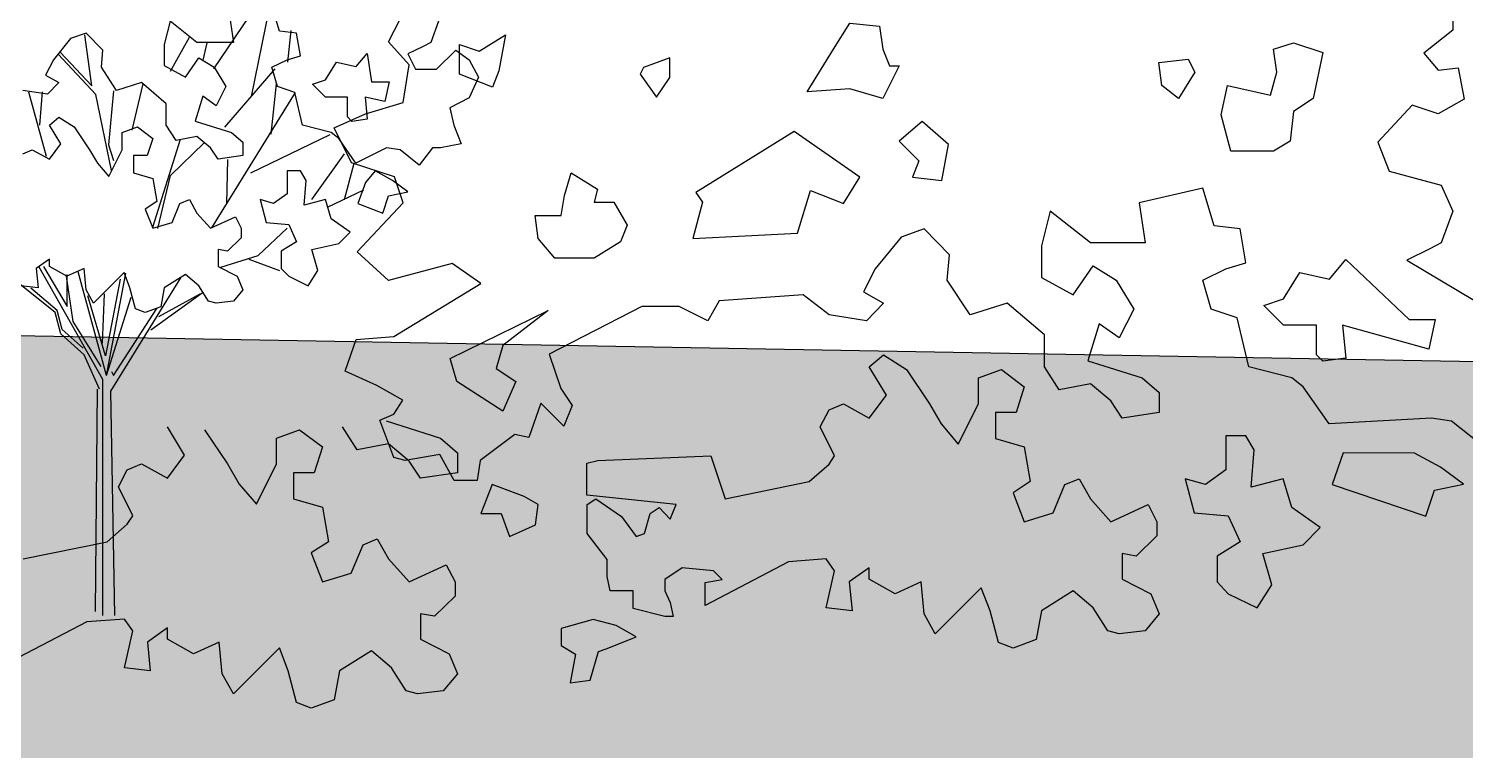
# Model space of a CAD drawing. Header units: inches. Extents: x 11.9 to 85.3, y 21.1 to 37.4.
# Drawn here: x 33.721 to 34.499, y 21.945 to 22.336 of the extents above; entities that cross this region are included whole.
import ezdxf

# ---------------------------------------------------------------- set-up
doc = ezdxf.new("R2010")
doc.units = ezdxf.units.IN
doc.header["$MEASUREMENT"] = 0
doc.layers.add('CAY', color=94, linetype='Continuous')
doc.layers.add('CAY-3', color=61, linetype='Continuous')

# ---------------------------------------------------------------- blocks, each defined once
blk = doc.blocks.new('A$C76451831')
at = {"layer": 'CAY'}
for p, q in [((2281, 794.5), (2332.5, 870.4)), ((2491.6, 827), (2512.8, 868.3)), ((2326.2, 761), (2347.8, 865.6)), ((2134, 774), (2125.3, 835.7)), ((2228.6, 791.9), (2251.7, 832.8)), ((2370.1, 802.5), (2374.1, 840.9)), ((2095.8, 814.5), (2134, 774)), ((2268, 805.1), (2272.9, 825.9)), ((2516.4, 799.3), (2491.6, 827)), ((2138.7, 763.4), (2093.5, 812.2)), ((2509.3, 753.8), (2516.4, 799.3)), ((2294.3, 724.1), (2354.9, 794.5)), ((2079.1, 689), (2057.9, 766.3)), ((2071.1, 726.8), (2074.5, 766.9)), ((2157.5, 671.8), (2138.7, 763.4)), ((2159.9, 768.1), (2154, 702.8)), ((2182.7, 720.5), (2195.7, 776.4)), ((2278.7, 602.9), (2379.6, 765.8)), ((2350.1, 715.8), (2356.4, 776.4)), ((2463.9, 740.3), (2509.3, 753.8)), ((2426.2, 723.2), (2463.9, 740.3)), ((2325.4, 669), (2421.3, 715.4)), ((2446.8, 681.3), (2426.2, 723.2)), ((2154, 702.8), (2159.9, 684)), ((2207.6, 603.7), (2240.9, 709.9)), ((2228.7, 665.9), (2269.2, 705.2)), ((2296.7, 631.7), (2297.9, 685.1)), ((2399.3, 636.8), (2438.6, 692.2)), ((2438.6, 636.8), (2450, 680.8)), ((2498.7, 664.2), (2446.8, 681.3)), ((2213.4, 601.8), (2228.7, 665.9)), ((2509.3, 632.9), (2498.7, 664.2)), ((2417.8, 627.7), (2461.8, 648.6)), ((2334.4, 569.5), (2369.4, 602.2)), ((2147.3, 419.7), (2069.9, 556)), ((2075.8, 556.2), (2104.1, 507.8)), ((2289.6, 555.4), (2334.4, 569.5)), ((2323, 565.2), (2360, 551.4)), ((2089.9, 500.7), (2041.2, 539.6)), ((2102.9, 544.4), (2111.2, 489.7)), ((2104.1, 507.8), (2104.1, 546.7)), ((2151.6, 424.8), (2117.3, 549.9)), ((2168.2, 540.8), (2150.5, 448.4)), ((2151.6, 424.8), (2175, 548.1)), ((2156.8, 405.9), (2241.3, 542.4)), ((2092.3, 503.1), (2060.4, 530.2)), ((2150.5, 448.4), (2129.2, 520.8)), ((2146.9, 463.7), (2149.3, 523.1)), ((2205.1, 479.9), (2266.8, 524.3)), ((2214.5, 496), (2264.5, 523.1)), ((2098.2, 480.3), (2092.3, 503.1)), ((2151.6, 424.8), (2181.2, 519.2)), ((2159.9, 424.8), (2212.2, 505.4)), ((2096.6, 475.1), (2089.9, 500.7)), ((2111.2, 489.7), (2144.6, 435.4)), ((2124.5, 449.6), (2096.6, 475.1)), ((2123.3, 457.8), (2098.2, 480.3)), ((2143, 408.3), (2124.5, 449.6)), ((2147.3, 135.4), (2147.3, 419.7)), ((2157.5, 429.5), (2159.9, 424.8)), ((2138.3, 140.1), (2140.6, 408.3)), ((2161.5, 135.4), (2156.8, 405.9))]:
    blk.add_line(p, q, dxfattribs=at)
for points in [[(2551.8, 851.9), (2542.4, 826.3), (2533.3, 821.6), (2514.8, 812.5), (2523.9, 794.1), (2549.4, 794.1), (2572.6, 816.9), (2588.7, 805.5), (2600.1, 784.6), (2588.7, 759.5), (2565.6, 747.7), (2570.3, 726.8), (2579.3, 704), (2554.2, 699.3), (2544.7, 699.3), (2528.6, 678.5), (2505.4, 696.9), (2489.3, 699.3), (2452.3, 680.8), (2431.5, 710.7), (2422.5, 717.8), (2387.9, 726.8), (2378.5, 766.1), (2357.6, 773.2), (2350.9, 796.4), (2369.4, 805.5), (2385.5, 810.2), (2380.8, 837.7), (2360, 840.1), (2350.9, 870.4)], [(2299.8, 858.6), (2304.6, 826.3), (2260.5, 826.3), (2228.3, 851.9), (2221.2, 824), (2221.2, 798.4), (2246.8, 784.6), (2262.9, 807.8), (2281.4, 796.4), (2295.5, 773.2), (2283.7, 750), (2267.6, 761.4), (2258.6, 731.5), (2302.2, 717.8), (2316, 706), (2316, 689.9), (2286.1, 685.5), (2277, 699.3), (2260.5, 713.1), (2235.4, 708.3), (2223.6, 726.8), (2223.6, 752.4), (2193.7, 777.9), (2163.8, 768.5), (2145.4, 796.4), (2147.3, 816.9), (2126.9, 837.7), (2108.4, 831), (2087.6, 805.5), (2078.1, 787), (2094.3, 777.9), (2080.5, 763.8), (2050.6, 768.5)], [(2050.6, 692.2), (2062, 696.9), (2082.9, 685.5), (2096.6, 704), (2082.9, 726.8), (2094.3, 736.3), (2112.7, 724.5), (2131.2, 696.9), (2140.6, 680.8), (2154.4, 664.7), (2170.5, 696.9), (2170.5, 717.8), (2189, 724.5), (2207.5, 710.7), (2200.8, 689.9), (2184.3, 689.9), (2184.3, 669), (2207.5, 662.3), (2212.2, 634.4), (2198.4, 625.4), (2207.5, 602.2), (2230.7, 609.2), (2240.1, 632), (2251.5, 636.8), (2260.5, 620.6), (2277, 602.2), (2306.9, 615.9), (2314, 602.2), (2314, 590.8), (2297.5, 574.6), (2286.1, 576.6), (2286.1, 556.2), (2309.3, 544.4), (2316, 528.2), (2304.6, 514.5), (2283.7, 512.1), (2274.7, 514.5), (2262.9, 533), (2246.8, 546.7), (2221.2, 530.6), (2216.9, 507.4), (2198.4, 500.7), (2186.6, 505), (2179.9, 530.6), (2172.9, 549.1), (2156.8, 533), (2135.9, 512.1), (2126.9, 528.2), (2124.5, 553.8), (2103.7, 544.4), (2082.9, 556.2), (2082.9, 565.2), (2066.7, 553.8), (2069.1, 530.6), (2048.3, 533)]]:
    blk.add_lwpolyline(points, dxfattribs=at)
for points in [[(2577.1, 788.1), (2577.1, 823.8), (2600.8, 815.8), (2632.5, 835.6), (2624.6, 792.1), (2616.7, 772.3)], [(2415.7, 781.4), (2428.9, 802.5), (2452.7, 797.2), (2465.9, 813), (2471.2, 778.7), (2492.3, 778.7), (2487, 755), (2463.2, 760.2), (2465.9, 733.8), (2447.4, 731.2), (2442.1, 736.5), (2442.1, 760.2), (2415.7, 760.2), (2399.9, 776.1)], [(2392.2, 660), (2385.5, 671.4), (2369.4, 671.4), (2369.4, 643.8), (2352.9, 632), (2336.8, 636.8), (2343.9, 609.2), (2371.4, 606.9), (2380.8, 586), (2362.3, 574.6), (2362.3, 553.8), (2371.4, 544.4), (2394.6, 533), (2406.4, 551.4), (2399.3, 576.6), (2431.5, 583.7), (2445.3, 597.4), (2422.5, 613.6), (2415.4, 636.8), (2389.8, 630.1)], [(2475.5, 671.4), (2463.7, 657.6), (2454.7, 632), (2484.6, 620.6), (2491.7, 641.5), (2514.8, 646.2), (2496.4, 660)]]:
    blk.add_lwpolyline(points, close=True, dxfattribs=at)
at = {"layer": 'CAY-3'}
for p, q in [((3774.4, 875.9), (3774.4, 841.1)), ((3774.4, 841.1), (3739.6, 813.4)), ((3739.6, 813.4), (3756.7, 792.8)), ((3756.7, 792.8), (3780.9, 795.7)), ((3780.9, 795.7), (3788, 758)), ((3725.5, 750.9), (3684.2, 706.1)), ((3756.7, 740.3), (3725.5, 750.9)), ((3788, 758), (3756.7, 740.3)), ((3684.2, 706.1), (3697.8, 671.3)), ((3697.8, 671.3), (3760.3, 654.2)), ((3473.1, 650.6), (3396.5, 632.9)), ((3486.7, 605.2), (3473.1, 650.6)), ((3760.3, 654.2), (3774.4, 622.9)), ((2453.9, 573.9), (2509.3, 632.9)), ((3396.5, 632.9), (3403.5, 584.6)), ((3289.2, 622.9), (3278.5, 581)), ((3337.5, 584.6), (3289.2, 622.9)), ((3774.4, 622.9), (3760.3, 584.6)), ((3109.3, 591.6), (3078.1, 553.3)), ((3137, 601.7), (3109.3, 591.6)), ((3167.7, 570.4), (3137, 601.7)), ((3517.9, 601.7), (3486.7, 605.2)), ((3525, 560.4), (3517.9, 601.7)), ((2491.6, 539.1), (2453.9, 573.9)), ((3278.5, 581), (3278.5, 542.7)), ((3403.5, 584.6), (3337.5, 584.6)), ((3746.7, 577.5), (3719, 563.9)), ((3760.3, 584.6), (3746.7, 577.5)), ((2568.3, 559.8), (2491.6, 539.1)), ((2603, 535.6), (2568.3, 559.8)), ((3164.8, 539.7), (3167.7, 570.4)), ((3316.9, 522), (3341, 556.8)), ((3341, 556.8), (3368.8, 539.7)), ((3500.8, 553.3), (3525, 560.4)), ((3719, 563.9), (3800.7, 515.2)), ((3078.1, 553.3), (3063.9, 525.6)), ((3192.5, 497.8), (3164.8, 539.7)), ((3278.5, 542.7), (3316.9, 522)), ((3368.8, 539.7), (3390, 504.9)), ((3473.1, 539.7), (3500.8, 553.3)), ((3483.1, 504.9), (3473.1, 539.7)), ((2498.1, 471.6), (2603, 535.6)), ((2991.4, 522), (2890.2, 514.9)), ((3022.7, 497.8), (2991.4, 522)), ((3063.9, 525.6), (3088.1, 512)), ((2797, 507.9), (2685, 450.4)), ((2841.8, 507.9), (2797, 507.9)), ((2876.6, 490.8), (2841.8, 507.9)), ((2890.2, 514.9), (2876.6, 490.8)), ((3088.1, 512), (3067.5, 490.8)), ((3237.3, 512), (3192.5, 497.8)), ((3282.1, 473.7), (3237.3, 512)), ((3390, 504.9), (3372.3, 470.1)), ((3514.4, 494.3), (3483.1, 504.9)), ((3067.5, 490.8), (3022.7, 497.8)), ((3348.1, 487.2), (3334.6, 442.4)), ((3372.3, 470.1), (3348.1, 487.2)), ((3528.5, 435.3), (3514.4, 494.3)), ((2439.1, 429.8), (2452.7, 468.1)), ((2452.7, 468.1), (2498.1, 471.6)), ((3282.1, 435.3), (3282.1, 473.7)), ((2685, 450.4), (2699.2, 409.1)), ((3071, 435.3), (3088.1, 449.5)), ((3091.6, 401.1), (3071, 435.3)), ((3088.1, 449.5), (3115.8, 431.8)), ((3299.8, 407.6), (3282.1, 435.3)), ((3334.6, 442.4), (3400, 421.8)), ((3580.4, 421.8), (3528.5, 435.3)), ((2477.5, 412.7), (2439.1, 429.8)), ((3115.8, 431.8), (3143.5, 390.5)), ((3202.5, 421.8), (3230.2, 431.8)), ((3202.5, 390.5), (3202.5, 421.8)), ((3230.2, 431.8), (3257.9, 411.1)), ((3400, 421.8), (3420.6, 404.1)), ((3594, 411.1), (3580.4, 421.8)), ((2508.7, 395), (2477.5, 412.7)), ((2699.2, 409.1), (2712.7, 388.5)), ((3071, 373.4), (3091.6, 401.1)), ((3257.9, 411.1), (3247.9, 379.9)), ((3337.5, 414.7), (3299.8, 407.6)), ((3362.3, 394), (3337.5, 414.7)), ((3420.6, 404.1), (3420.6, 379.9)), ((3625.2, 366.3), (3594, 411.1)), ((2498.1, 377.9), (2508.7, 395)), ((2675.1, 391.3), (2660.8, 350.1)), ((2685, 381.4), (2675.1, 391.3)), ((2702.7, 363.7), (2685, 381.4)), ((2712.7, 388.5), (2702.7, 363.7)), ((3012, 362.8), (3022.7, 383.4)), ((3022.7, 383.4), (3039.8, 390.5)), ((3039.8, 390.5), (3071, 373.4)), ((3143.5, 390.5), (3157.7, 366.3)), ((3178.3, 342.1), (3202.5, 390.5)), ((3375.8, 373.4), (3362.3, 394)), ((2481, 370.8), (2498.1, 377.9)), ((2498.1, 326), (2481, 370.8)), ((2488.6, 369.9), (2554, 349.3)), ((3157.7, 366.3), (3178.3, 342.1)), ((3223.1, 379.9), (3223.1, 348.6)), ((3247.9, 379.9), (3223.1, 379.9)), ((3420.6, 379.9), (3375.8, 373.4)), ((3748.8, 373.1), (3625.2, 366.3)), ((3773, 369.5), (3748.8, 373.1)), ((3807.8, 341.8), (3773, 369.5)), ((2245.7, 328.6), (2225, 362.9)), ((2269.8, 359.3), (2297.6, 318)), ((2356.5, 349.3), (2384.2, 359.3)), ((2356.5, 318), (2356.5, 349.3)), ((2384.2, 359.3), (2411.9, 338.7)), ((2453.8, 335.1), (2436.1, 362.9)), ((2554, 349.3), (2574.7, 331.6)), ((2643.7, 353.7), (2601.9, 322.4)), ((2660.8, 350.1), (2643.7, 353.7)), ((3029.1, 328), (3012, 362.8)), ((3223.1, 348.6), (3257.9, 338.6)), ((2411.9, 338.7), (2401.9, 307.4)), ((2491.5, 342.2), (2453.8, 335.1)), ((2516.3, 321.6), (2491.5, 342.2)), ((2553.5, 329.5), (2511.7, 322.4)), ((2570.6, 298.2), (2553.5, 329.5)), ((2574.7, 331.6), (2574.7, 307.4)), ((3257.9, 338.6), (3265, 296.7)), ((2176.7, 310.9), (2193.8, 318)), ((2193.8, 318), (2225, 300.9)), ((2225, 300.9), (2245.7, 328.6)), ((2297.6, 318), (2311.7, 293.8)), ((2332.3, 269.7), (2356.5, 318)), ((2511.7, 322.4), (2498.1, 326)), ((2529.9, 300.9), (2516.3, 321.6)), ((2601.9, 322.4), (2598.3, 298.2)), ((2730.4, 318.9), (2744, 322.4)), ((2730.4, 280.5), (2730.4, 318.9)), ((2744, 322.4), (2880.2, 328)), ((2880.2, 328), (2897.3, 276)), ((2998.5, 296.7), (3022.7, 317.9)), ((3022.7, 317.9), (3029.1, 328)), ((2166.1, 290.3), (2176.7, 310.9)), ((2377.2, 307.4), (2377.2, 276.1)), ((2401.9, 307.4), (2377.2, 307.4)), ((2574.7, 307.4), (2529.9, 300.9)), ((2598.3, 298.2), (2570.6, 298.2)), ((2897.3, 276), (2998.5, 296.7)), ((3265, 296.7), (3244.4, 283.1)), ((3306.9, 293.2), (3323.9, 300.2)), ((3323.9, 300.2), (3337.5, 276.1)), ((2183.2, 255.5), (2166.1, 290.3)), ((2311.7, 293.8), (2332.3, 269.7)), ((2838.3, 269), (2730.4, 280.5)), ((3244.4, 283.1), (3257.9, 248.3)), ((3292.7, 259), (3306.9, 293.2)), ((2377.2, 276.1), (2411.9, 266.1)), ((2411.9, 266.1), (2419, 224.2)), ((2731, 269), (2741.6, 276)), ((2731, 234.2), (2731, 269)), ((2741.6, 276), (2772.3, 254.8)), ((2807.1, 258.3), (2817.7, 265.4)), ((2817.7, 265.4), (2831.2, 251.3)), ((2831.2, 251.3), (2838.3, 269)), ((3337.5, 276.1), (3362.3, 248.3)), ((3362.3, 248.3), (3407.1, 269)), ((3407.1, 269), (3417.7, 248.3)), ((2152.5, 224.2), (2176.7, 245.5)), ((2176.7, 245.5), (2183.2, 255.5)), ((2772.3, 254.8), (2790, 230.6)), ((2800, 234.2), (2807.1, 258.3)), ((3257.9, 248.3), (3292.7, 259)), ((3417.7, 248.3), (3417.7, 231.2)), ((2460.9, 220.7), (2478, 227.8)), ((2478, 227.8), (2491.5, 203.6)), ((2755.2, 202.9), (2731, 234.2)), ((2790, 230.6), (2800, 234.2)), ((3417.7, 231.2), (3392.9, 207)), ((2051.3, 203.6), (2152.5, 224.2)), ((2419, 224.2), (2398.4, 210.7)), ((2398.4, 210.7), (2411.9, 175.9)), ((2446.7, 186.5), (2460.9, 220.7)), ((3375.8, 210), (3375.8, 179.3)), ((3392.9, 207), (3375.8, 210)), ((2491.5, 203.6), (2516.3, 175.9)), ((2516.3, 175.9), (2561.1, 196.5)), ((2561.1, 196.5), (2571.7, 175.9)), ((2755.2, 182.3), (2755.2, 202.9)), ((2845.4, 192.9), (2824.7, 178.7)), ((2883.1, 189.3), (2845.4, 192.9)), ((2973.7, 200), (2873.1, 147.5)), ((3019.1, 203.5), (2973.7, 200)), ((3029.1, 189.3), (3019.1, 203.5)), ((3071, 192.9), (3046.8, 175.8)), ((3071, 179.3), (3071, 192.9)), ((2411.9, 175.9), (2446.7, 186.5)), ((2571.7, 175.9), (2571.7, 158.8)), ((2758.7, 165.1), (2755.2, 182.3)), ((2824.7, 178.7), (2824.7, 165.1)), ((2873.1, 175.2), (2893.7, 178.7)), ((2873.1, 147.5), (2873.1, 175.2)), ((2893.7, 178.7), (2883.1, 189.3)), ((3019.1, 144.5), (3029.1, 189.3)), ((3046.8, 175.8), (3050.4, 141)), ((3102.3, 161.6), (3071, 179.3)), ((3133.5, 175.8), (3102.3, 161.6)), ((3137, 137.4), (3133.5, 175.8)), ((3375.8, 179.3), (3410.6, 161.6)), ((2571.7, 158.8), (2547, 134.6)), ((2786.4, 165.1), (2758.7, 165.1)), ((2786.4, 143.9), (2786.4, 165.1)), ((2824.7, 165.1), (2831.2, 151)), ((3206, 168.7), (3181.9, 144.5)), ((3216.6, 141), (3206, 168.7)), ((3316.9, 165.2), (3278.5, 141)), ((3341, 144.5), (3316.9, 165.2)), ((3410.6, 161.6), (3420.6, 137.4)), ((2824.7, 133.9), (2786.4, 143.9)), ((2831.2, 151), (2834.8, 133.9)), ((3050.4, 141), (3019.1, 144.5)), ((3181.9, 144.5), (3150.6, 113.3)), ((3226.7, 102.6), (3216.6, 141)), ((3278.5, 141), (3272.1, 106.2)), ((3358.7, 116.8), (3341, 144.5)), ((2127.7, 127.5), (2027.1, 75)), ((2173.1, 131), (2127.7, 127.5)), ((2183.2, 116.9), (2173.1, 131)), ((2529.9, 137.5), (2529.9, 106.9)), ((2547, 134.6), (2529.9, 137.5)), ((2834.8, 133.9), (2824.7, 133.9)), ((3150.6, 113.3), (3137, 137.4)), ((3420.6, 137.4), (3403.5, 116.8)), ((2173.1, 72.1), (2183.2, 116.9)), ((2225, 120.4), (2200.9, 103.3)), ((2225, 106.9), (2225, 120.4)), ((2256.3, 89.2), (2225, 106.9)), ((2529.9, 106.9), (2564.7, 89.2)), ((3272.1, 106.2), (3244.4, 96.1)), ((3372.3, 113.3), (3358.7, 116.8)), ((3403.5, 116.8), (3372.3, 113.3)), ((2200.9, 103.3), (2204.4, 68.5)), ((2287.5, 103.3), (2256.3, 89.2)), ((2291.1, 65), (2287.5, 103.3)), ((2360.1, 96.2), (2335.9, 72.1)), ((2370.7, 68.5), (2360.1, 96.2)), ((2470.9, 92.7), (2432.6, 68.5)), ((2495.1, 72.1), (2470.9, 92.7)), ((2564.7, 89.2), (2574.7, 65)), ((3244.4, 96.1), (3226.7, 102.6)), ((2204.4, 68.5), (2173.1, 72.1)), ((2335.9, 72.1), (2304.6, 40.8)), ((2512.8, 44.3), (2495.1, 72.1)), ((2304.6, 40.8), (2291.1, 65)), ((2380.7, 30.2), (2370.7, 68.5)), ((2432.6, 68.5), (2426.1, 33.7)), ((2574.7, 65), (2557.6, 44.3)), ((2526.3, 40.8), (2512.8, 44.3)), ((2557.6, 44.3), (2526.3, 40.8)), ((2398.4, 23.7), (2380.7, 30.2)), ((2426.1, 33.7), (2398.4, 23.7))]:
    blk.add_line(p, q, dxfattribs=at)
for points in [[(3027.9, 818.1), (3047.7, 849.8), (3083.4, 845.8), (3087.3, 818.1), (3095.2, 798.3), (3107.1, 798.3), (3087.3, 758.7), (3047.7, 770.6), (2996.3, 766.6)], [(3495.1, 738.9), (3503, 774.6), (3554.5, 762.7), (3562.4, 790.4), (3558.4, 818.1), (3582.2, 826), (3617.8, 814.2), (3605.9, 758.7), (3582.2, 742.9), (3578.2, 707.2), (3558.4, 695.3), (3507, 695.3)], [(2798.8, 796), (2794.8, 788.1), (2814.6, 760.4), (2830.5, 784.1), (2830.5, 807.9)], [(3423.8, 774.6), (3419.9, 802.3), (3455.5, 806.2), (3463.4, 790.4), (3443.6, 758.7)], [(3158.6, 659.7), (3166.5, 703.3), (3134.8, 731), (3107.1, 707.2), (3130.9, 683.5), (3123, 663.7)], [(3039.8, 632), (3059.6, 663.7), (2980.4, 719.1), (2862.1, 645.5), (2870, 633.6), (2858.2, 590.1), (2984.4, 596.3), (3000.2, 647.8)], [(2739.4, 633.6), (2763.2, 633.6), (2779, 605.9), (2771.1, 586.1), (2739.4, 566.3), (2691.9, 566.3), (2672.1, 590.1), (2668.1, 617.8), (2699.8, 617.8), (2703.8, 641.6), (2711.7, 669.3), (2743.4, 649.5)], [(3570.3, 517.1), (3590.1, 548.8), (3625.7, 540.9), (3645.5, 564.6), (3721.6, 492.2), (3753.2, 492.2), (3745.3, 456.6), (3641.6, 485.4), (3645.5, 445.8), (3617.8, 441.9), (3609.9, 449.8), (3609.9, 485.4), (3570.3, 485.4), (3546.6, 509.2)], [(2573.8, 417.4), (2565.9, 445.1), (2684, 503), (2629.2, 460.9), (2621.3, 433.2), (2645.1, 417.4), (2629.2, 381.7)], [(3535, 335), (3525, 352.1), (3500.8, 352.1), (3500.8, 310.9), (3476.1, 293.2), (3451.9, 300.2), (3462.5, 259), (3503.8, 255.4), (3517.9, 224.1), (3490.2, 207), (3490.2, 175.8), (3503.8, 161.6), (3538.6, 144.5), (3556.3, 172.2), (3545.6, 210), (3594, 220.6), (3614.6, 241.3), (3580.4, 265.4), (3569.8, 300.2), (3531.5, 290.2)], [(3728.2, 331.2), (3642.3, 331.5), (3628.8, 293.2), (3741.7, 255.1), (3752.3, 286.4), (3787.1, 293.5), (3759.4, 314.1)], [(2654.9, 279), (2616.6, 293.2), (2603, 258.3), (2627.2, 258.3), (2637.2, 230.6), (2668.5, 244.8), (2672, 269)], [(2765.8, 123.3), (2738.1, 130.3), (2699.7, 119.7), (2699.7, 99.1), (2716.8, 88.5), (2710.4, 54.3), (2734.5, 57.2), (2744.6, 92), (2755.2, 95.5), (2790, 109.7)]]:
    blk.add_lwpolyline(points, close=True, dxfattribs=at)

msp = doc.modelspace()

# ---------------------------------------------------------------- hatches: boundary and pattern name
at = {"true_color": 0x000000}
h = msp.add_hatch(color=18, dxfattribs=at)
h.dxf.hatch_style = 1
h.paths.add_polyline_path([(70.51978, 21.54651), (69.24363, 22.3819), (69.24363, 24.06333), (69.11663, 24.06333), (69.11663, 22.25961), (70.25366, 21.51914), (12.49661, 22.54745), (12.49661, 21.9488), (70.51978, 21.1086)])

# ---------------------------------------------------------------- linework, layer by layer
msp.add_lwpolyline([(12.49661, 22.54745), (70.25366, 21.51914), (69.11663, 22.25961), (69.11663, 24.06333), (67.06144, 24.06333), (69.24363, 24.06333), (69.24363, 22.3819), (70.51978, 21.54651), (70.51978, 21.1086), (12.49661, 21.9488)], close=True)

# ---------------------------------------------------------------- block references
at = {"layer": 'CAY', "xscale": 0.0004489089019145984, "yscale": 0.0004489089019145984, "zscale": 0.0004489089019145984}
msp.add_blockref('A$C76451831', (32.7975, 21.9573), dxfattribs=at)

doc.saveas('drawing.dxf')
